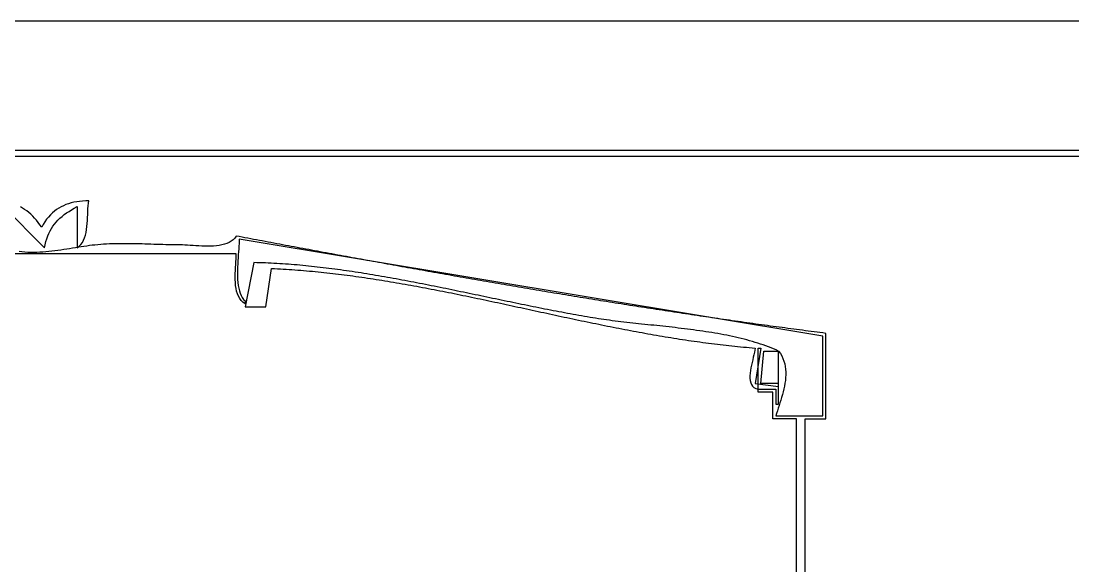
# Model space of a CAD drawing. Header units: metres. Extents: x 0 to 1224, y 0 to 792.
# Drawn here: x 641 to 997.8, y 607 to 792 of the extents above; entities that cross this region are included whole.
import ezdxf

# ---------------------------------------------------------------- set-up
doc = ezdxf.new("R2010")
doc.units = ezdxf.units.M

msp = doc.modelspace()

# ---------------------------------------------------------------- linework, layer by layer
for points in [[(0, 792), (0, 0), (1224, 0), (1224, 792), (0, 792)], [(35, 748), (35, 26), (1171, 26), (1171, 748), (35, 748)], [(37, 746), (37, 29), (1169, 29), (1169, 746), (37, 746)], [(635, 729), (649, 715), (649.1964, 716.0896), (649.4366, 717.1247), (649.7204, 718.108), (650.0476, 719.0422), (650.4179, 719.93), (650.831, 720.7741), (651.2868, 721.5771), (651.7851, 722.3419), (652.3255, 723.0711), (652.9079, 723.7674), (653.532, 724.4335), (654.1976, 725.0721), (654.9046, 725.6859), (655.6525, 726.2777), (656.4413, 726.8501), (657.2706, 727.4058), (658.1404, 727.9475), (659.0502, 728.478), (660, 729), (660, 715), (660.706, 715.5386), (661.3086, 716.1626), (661.8163, 716.8636), (662.2381, 717.6335), (662.5825, 718.4638), (662.8583, 719.3464), (663.0743, 720.273), (663.2392, 721.2352), (663.3617, 722.2249), (663.4506, 723.2337), (663.5147, 724.2534), (663.5625, 725.2756), (663.603, 726.2922), (663.6448, 727.2947), (663.6966, 728.2751), (663.7673, 729.2249), (663.8655, 730.136), (664, 731), (662.9255, 730.9611), (661.8809, 730.8898), (660.8661, 730.7843), (659.8809, 730.6427), (658.9251, 730.4632), (657.9985, 730.2441), (657.101, 729.9834), (656.2324, 729.6795), (655.3925, 729.3306), (654.5811, 728.9347), (653.7982, 728.4901), (653.0434, 727.995), (652.3167, 727.4477), (651.6178, 726.8462), (650.9466, 726.1888), (650.3029, 725.4737), (649.6866, 724.699), (649.0974, 723.8631), (648.5353, 722.964), (648, 722), (647.429, 722.8414), (646.8381, 723.6394), (646.2282, 724.3942), (645.6001, 725.106), (644.955, 725.775), (644.2938, 726.4013), (643.6175, 726.985), (642.927, 727.5265), (642.2234, 728.0257), (641.5075, 728.4831), (640.7805, 728.8986)], [(715, 718), (714.9879, 717.2593), (714.9548, 716.4523), (714.9047, 715.5864), (714.8422, 714.6686), (714.7714, 713.7063), (714.6967, 712.7066), (714.6223, 711.6768), (714.5527, 710.6242), (714.492, 709.5558), (714.4447, 708.479), (714.4149, 707.401), (714.4071, 706.329), (714.4255, 705.2702), (714.4745, 704.2319), (714.5583, 703.2212), (714.6812, 702.2455), (714.8476, 701.3119), (715.0618, 700.4277), (715.328, 699.6001), (715.6507, 698.8363), (716.034, 698.1435), (716.4823, 697.529), (717, 697), (717, 696), (716.2872, 696.5416), (715.6786, 697.1663), (715.1667, 697.8665), (714.744, 698.6342), (714.4029, 699.4619), (714.136, 700.3417), (713.9358, 701.2659), (713.7947, 702.2268), (713.7052, 703.2166), (713.6599, 704.2275), (713.6512, 705.2518), (713.6716, 706.2819), (713.7137, 707.3098), (713.7699, 708.3279), (713.8327, 709.3284), (713.8946, 710.3037), (713.9481, 711.2458), (713.9857, 712.1472), (714, 713), (552, 713)], [(907, 572), (907, 657), (914, 657), (914, 686), (913.0098, 686.126), (912.0196, 686.2526), (911.0292, 686.3797), (910.0388, 686.5073), (909.0483, 686.6355), (908.0578, 686.7642), (907.0671, 686.8933), (906.0763, 687.0231), (905.0855, 687.1533), (904.0946, 687.284), (903.1036, 687.4152), (902.1126, 687.547), (901.1214, 687.6792), (900.1302, 687.812), (899.139, 687.9452), (898.1476, 688.079), (897.1562, 688.2132), (896.1647, 688.3479), (895.1731, 688.4832), (894.1815, 688.6189), (893.1898, 688.7551), (892.1981, 688.8917), (891.2063, 689.0289), (890.2144, 689.1665), (889.2225, 689.3046), (888.2305, 689.4432), (887.2385, 689.5822), (886.2464, 689.7217), (885.2542, 689.8617), (884.262, 690.0022), (883.2698, 690.1431), (882.2775, 690.2844), (881.2851, 690.4263), (880.2927, 690.5685), (879.3003, 690.7112), (878.3078, 690.8544), (877.3153, 690.998), (876.3227, 691.1421), (875.3301, 691.2866), (874.3375, 691.4315), (873.3448, 691.5769), (872.3521, 691.7227), (871.3594, 691.869), (870.3666, 692.0156), (869.3738, 692.1627), (868.3809, 692.3103), (867.388, 692.4582), (866.3951, 692.6066), (865.4022, 692.7554), (864.4093, 692.9046), (863.4163, 693.0542), (862.4233, 693.2042), (861.4303, 693.3547), (860.4372, 693.5055), (859.4442, 693.6568), (858.4511, 693.8084), (857.458, 693.9605), (856.4649, 694.1129), (855.4718, 694.2657), (854.4787, 694.419), (853.4856, 694.5726), (852.4924, 694.7266), (851.4993, 694.881), (850.5061, 695.0358), (849.5129, 695.1909), (848.5198, 695.3464), (847.5266, 695.5023), (846.5335, 695.6586), (845.5403, 695.8153), (844.5471, 695.9723), (843.554, 696.1297), (842.5608, 696.2874), (841.5677, 696.4455), (840.5745, 696.604), (839.5814, 696.7628), (838.5883, 696.922), (837.5952, 697.0815), (836.6021, 697.2414), (835.609, 697.4016), (834.6159, 697.5622), (833.6229, 697.7231), (832.6298, 697.8843), (831.6368, 698.0459), (830.6438, 698.2079), (829.6509, 698.3701), (828.6579, 698.5327), (827.665, 698.6956), (826.6721, 698.8588), (825.6793, 699.0224), (824.6864, 699.1863), (823.6936, 699.3505), (822.7009, 699.515), (821.7081, 699.6798), (820.7154, 699.845), (819.7228, 700.0104), (818.7301, 700.1762), (817.7375, 700.3422), (816.745, 700.5086), (815.7525, 700.6753), (814.76, 700.8422), (813.7676, 701.0095), (812.7752, 701.177), (811.7829, 701.3449), (810.7906, 701.513), (809.7984, 701.6814), (808.8062, 701.8501), (807.8141, 702.019), (806.822, 702.1883), (805.83, 702.3578), (804.838, 702.5276), (803.8461, 702.6977), (802.8543, 702.868), (801.8625, 703.0386), (800.8708, 703.2095), (799.8791, 703.3806), (798.8875, 703.552), (797.896, 703.7236), (796.9045, 703.8955), (795.9131, 704.0677), (794.9218, 704.2401), (793.9305, 704.4127), (792.9394, 704.5856), (791.9483, 704.7588), (790.9572, 704.9321), (789.9663, 705.1058), (788.9754, 705.2796), (787.9846, 705.4537), (786.9939, 705.628), (786.0032, 705.8025), (785.0127, 705.9773), (784.0222, 706.1523), (783.0319, 706.3275), (782.0416, 706.5029), (781.0514, 706.6786), (780.0612, 706.8544), (779.0712, 707.0305), (778.0813, 707.2068), (777.0915, 707.3832), (776.1017, 707.5599), (775.1121, 707.7368), (774.1225, 707.9139), (773.1331, 708.0912), (772.1437, 708.2687), (771.1545, 708.4464), (770.1654, 708.6242), (769.1763, 708.8023), (768.1874, 708.9805), (767.1986, 709.159), (766.2099, 709.3376), (765.2213, 709.5163), (764.2328, 709.6953), (763.2444, 709.8744), (762.2562, 710.0537), (761.268, 710.2332), (760.28, 710.4128), (759.2921, 710.5926), (758.3043, 710.7726), (757.3166, 710.9527), (756.3291, 711.133), (755.3417, 711.3134), (754.3544, 711.494), (753.3672, 711.6748), (752.3802, 711.8557), (751.3933, 712.0367), (750.4065, 712.2179), (749.4198, 712.3992), (748.4333, 712.5806), (747.4469, 712.7622), (746.4607, 712.9439), (745.4746, 713.1258), (744.4886, 713.3078), (743.5028, 713.4899), (742.5171, 713.6721), (741.5316, 713.8544), (740.5462, 714.0369), (739.5609, 714.2195), (738.5758, 714.4022), (737.5909, 714.585), (736.6061, 714.7679), (735.6214, 714.951), (734.6369, 715.1341), (733.6526, 715.3173), (732.6684, 715.5007), (731.6843, 715.6841), (730.7004, 715.8676), (729.7167, 716.0513), (728.7332, 716.235), (727.7498, 716.4188), (726.7665, 716.6027), (725.7835, 716.7866), (724.8006, 716.9707), (723.8178, 717.1548), (722.8353, 717.339), (721.8529, 717.5233), (720.8706, 717.7077), (719.8886, 717.8921), (718.9067, 718.0766), (717.925, 718.2611), (716.9435, 718.4458), (715.9621, 718.6304), (714.9809, 718.8152), (714, 719), (713.5059, 718.3458), (712.9335, 717.7761), (712.2891, 717.2856), (711.5792, 716.8691), (710.8103, 716.5212), (709.9889, 716.2367), (709.1215, 716.0102), (708.2146, 715.8366), (707.2746, 715.7106), (706.3081, 715.6268), (705.3215, 715.5801), (704.3213, 715.565), (703.3141, 715.5765), (702.3062, 715.6091), (701.3042, 715.6576), (700.3146, 715.7168), (699.3439, 715.7814), (698.3984, 715.846), (697.4849, 715.9054), (696.6096, 715.9544), (695.7791, 715.9877), (695, 716), (694.0203, 716.0033), (693.0365, 716.0129), (692.049, 716.0279), (691.0581, 716.0477), (690.064, 716.0716), (689.0671, 716.0988), (688.0677, 716.1286), (687.0661, 716.1603), (686.0625, 716.1932), (685.0573, 716.2264), (684.0509, 716.2594), (683.0434, 716.2914), (682.0353, 716.3217), (681.0268, 716.3495), (680.0182, 716.3741), (679.0098, 716.3948), (678.002, 716.4109), (676.9951, 716.4217), (675.9893, 716.4264), (674.9849, 716.4243), (673.9824, 716.4147), (672.9819, 716.3968), (671.9838, 716.3701), (670.9883, 716.3336), (669.9959, 716.2867), (669.0068, 716.2287), (668.0213, 716.1589), (667.0397, 716.0765), (666.0623, 715.9808), (665.0895, 715.8711)], [(904, 572), (904, 657), (896, 657), (896, 666), (891, 666), (891, 667), (897, 667), (897, 662), (898, 662), (898, 680), (898.5729, 679.1725), (899.0587, 678.3231), (899.462, 677.4537), (899.7872, 676.5663), (900.0391, 675.6627), (900.2222, 674.745), (900.3411, 673.815), (900.4004, 672.8746), (900.4048, 671.9259), (900.3588, 670.9707), (900.2669, 670.0109), (900.134, 669.0486), (899.9644, 668.0856), (899.7628, 667.1238), (899.5339, 666.1652), (899.2821, 665.2117), (899.0122, 664.2653), (898.7287, 663.3279), (898.4362, 662.4013), (898.1394, 661.4876), (897.8427, 660.5887), (897.5508, 659.7065), (897.2684, 658.843), (897, 658), (913, 658), (913, 685), (715, 718)], [(665.0894, 715.8711), (664.1853, 715.7565), (663.2657, 715.63), (662.3318, 715.4935), (661.3846, 715.3489), (660.4253, 715.1979), (659.4548, 715.0425), (658.4742, 714.8845), (657.4847, 714.7259), (656.4874, 714.5684), (655.4832, 714.4139), (654.4733, 714.2644), (653.4588, 714.1217), (652.4408, 713.9876), (651.4202, 713.864), (650.3983, 713.7528), (649.3761, 713.6559), (648.3547, 713.5751), (647.3351, 713.5123), (646.3185, 713.4693), (645.3059, 713.4481), (644.2984, 713.4505), (643.297, 713.4783), (642.303, 713.5335), (641.3173, 713.6179), (640.341, 713.7333)], [(720, 710), (717, 695), (724, 695), (726, 708), (726.9879, 707.9556), (727.9758, 707.9075), (728.9634, 707.8555), (729.9508, 707.7999), (730.9381, 707.7406), (731.9251, 707.6776), (732.912, 707.6111), (733.8988, 707.541), (734.8853, 707.4674), (735.8717, 707.3904), (736.8579, 707.3099), (737.8439, 707.226), (738.8298, 707.1389), (739.8155, 707.0484), (740.801, 706.9547), (741.7864, 706.8578), (742.7716, 706.7577), (743.7567, 706.6545), (744.7416, 706.5483), (745.7264, 706.439), (746.711, 706.3268), (747.6955, 706.2116), (748.6798, 706.0935), (749.664, 705.9726), (750.6481, 705.8488), (751.632, 705.7223), (752.6158, 705.5931), (753.5994, 705.4612), (754.5829, 705.3266), (755.5663, 705.1895), (756.5496, 705.0498), (757.5327, 704.9077), (758.5157, 704.763), (759.4986, 704.616), (760.4814, 704.4666), (761.464, 704.3148), (762.4465, 704.1608), (763.429, 704.0045), (764.4113, 703.846), (765.3935, 703.6854), (766.3756, 703.5226), (767.3576, 703.3578), (768.3395, 703.191), (769.3213, 703.0222), (770.303, 702.8515), (771.2846, 702.6788), (772.2661, 702.5043), (773.2475, 702.328), (774.2288, 702.15), (775.2101, 701.9702), (776.1912, 701.7887), (777.1723, 701.6057), (778.1533, 701.421), (779.1342, 701.2348), (780.1151, 701.0471), (781.0958, 700.8579), (782.0765, 700.6673), (783.0571, 700.4753), (784.0377, 700.2821), (785.0182, 700.0875), (785.9986, 699.8917), (786.979, 699.6947), (787.9593, 699.4965), (788.9396, 699.2973), (789.9198, 699.0969), (790.8999, 698.8956), (791.88, 698.6933), (792.86, 698.49), (793.84, 698.2859), (794.82, 698.0809), (795.7999, 697.875), (796.7798, 697.6685), (797.7596, 697.4612), (798.7394, 697.2532), (799.7192, 697.0447), (800.6989, 696.8355), (801.6786, 696.6258), (802.6583, 696.4156), (803.638, 696.2049), (804.6176, 695.9938), (805.5972, 695.7824), (806.5768, 695.5706), (807.5564, 695.3585), (808.5359, 695.1463), (809.5155, 694.9338), (810.495, 694.7211), (811.4745, 694.5084), (812.4541, 694.2956), (813.4336, 694.0828), (814.4131, 693.87), (815.3926, 693.6572), (816.3722, 693.4446), (817.3517, 693.2321), (818.3312, 693.0199), (819.3108, 692.8078), (820.2903, 692.5961), (821.2699, 692.3847), (822.2495, 692.1736), (823.2291, 691.963), (824.2087, 691.7528), (825.1883, 691.5432), (826.168, 691.334), (827.1477, 691.1255), (828.1274, 690.9176), (829.1072, 690.7104), (830.087, 690.5039), (831.0668, 690.2982), (832.0466, 690.0932), (833.0265, 689.8891), (834.0065, 689.686), (834.9865, 689.4837), (835.9665, 689.2825), (836.9465, 689.0822), (837.9267, 688.8831), (838.9068, 688.685), (839.8871, 688.4881), (840.8674, 688.2924), (841.8477, 688.098), (842.8281, 687.9048), (843.8086, 687.713), (844.7891, 687.5225), (845.7697, 687.3335), (846.7503, 687.1459), (847.7311, 686.9598), (848.7119, 686.7753), (849.6928, 686.5923), (850.6737, 686.411), (851.6548, 686.2314), (852.6359, 686.0535), (853.6171, 685.8774), (854.5984, 685.703), (855.5798, 685.5306), (856.5612, 685.36), (857.5428, 685.1913), (858.5245, 685.0247), (859.5062, 684.8601), (860.4881, 684.6975), (861.47, 684.5371), (862.4521, 684.3788), (863.4342, 684.2227), (864.4165, 684.0689), (865.3989, 683.9173), (866.3813, 683.7681), (867.3639, 683.6213), (868.3467, 683.4769), (869.3295, 683.3349), (870.3124, 683.1955), (871.2955, 683.0586), (872.2787, 682.9243), (873.262, 682.7926), (874.2455, 682.6636), (875.2291, 682.5373), (876.2128, 682.4139), (877.1966, 682.2932), (878.1806, 682.1753), (879.1648, 682.0604), (880.149, 681.9484), (881.1334, 681.8394), (882.118, 681.7334), (883.1027, 681.6306), (884.0876, 681.5308), (885.0726, 681.4341), (886.0577, 681.3407), (887.043, 681.2506), (888.0285, 681.1637), (889.0142, 681.0801), (890, 681), (889.9055, 680.3154), (889.7656, 679.564), (889.5911, 678.7565), (889.3929, 677.9037), (889.182, 677.0163), (888.9692, 676.1052), (888.7654, 675.181), (888.5816, 674.2547), (888.4288, 673.3368), (888.3177, 672.4384), (888.2593, 671.57), (888.2646, 670.7425), (888.3444, 669.9667), (888.5097, 669.2533), (888.7714, 668.6131), (889.1403, 668.0569), (889.6274, 667.5954), (890.2437, 667.2395), (891, 667), (891, 668), (891, 681), (892, 681), (890, 669), (898, 668), (898, 669), (892, 669), (893, 680), (898, 680), (897.1554, 680.3707), (896.2997, 680.7299), (895.4332, 681.0778), (894.5563, 681.4147), (893.6691, 681.7408), (892.7722, 682.0565), (891.8657, 682.3618), (890.95, 682.6572), (890.0255, 682.9429), (889.0925, 683.2191), (888.1512, 683.4861), (887.202, 683.7442), (886.2453, 683.9936), (885.2813, 684.2345), (884.3104, 684.4673), (883.3329, 684.6921), (882.3491, 684.9093), (881.3594, 685.1191), (880.3641, 685.3217), (879.3634, 685.5175), (878.3578, 685.7066), (877.3475, 685.8894), (876.3329, 686.0661), (875.3143, 686.2369), (874.292, 686.4022), (873.2663, 686.5621), (872.2376, 686.717), (871.2062, 686.867), (870.1724, 687.0125), (869.1366, 687.1537), (868.099, 687.2908), (867.0599, 687.4242), (866.0198, 687.5541), (864.9789, 687.6807), (863.9376, 687.8043), (862.8961, 687.9252), (861.8549, 688.0436), (860.8142, 688.1597), (859.7743, 688.2739), (858.7356, 688.3864), (857.6984, 688.4975), (856.663, 688.6073), (855.6297, 688.7162), (854.5989, 688.8245), (853.571, 688.9323), (852.5461, 689.04), (851.5246, 689.1478), (850.507, 689.2559), (849.4934, 689.3647), (848.4842, 689.4744), (847.4797, 689.5852), (846.4804, 689.6974), (845.4863, 689.8112), (844.498, 689.927), (843.5158, 690.0449), (842.5398, 690.1653), (841.5706, 690.2883), (840.6083, 690.4143), (839.6534, 690.5436), (838.7061, 690.6763), (837.7668, 690.8127), (836.8358, 690.9531), (835.9134, 691.0977), (835, 691.2469)], [(835, 691.2468), (834.0443, 691.4071), (833.0875, 691.5699), (832.1295, 691.735), (831.1703, 691.9023), (830.21, 692.0718), (829.2486, 692.2434), (828.286, 692.4171), (827.3224, 692.5928), (826.3577, 692.7705), (825.392, 692.95), (824.4253, 693.1313), (823.4575, 693.3144), (822.4888, 693.4992), (821.519, 693.6856), (820.5484, 693.8736), (819.5768, 694.0631), (818.6043, 694.254), (817.6309, 694.4463), (816.6566, 694.64), (815.6814, 694.8349), (814.7055, 695.031), (813.7287, 695.2282), (812.7511, 695.4265), (811.7727, 695.6258), (810.7936, 695.8261), (809.8137, 696.0272), (808.8331, 696.2292), (807.8518, 696.4319), (806.8698, 696.6354), (805.8872, 696.8394), (804.9039, 697.0441), (803.92, 697.2493), (802.9354, 697.4549), (801.9503, 697.6609), (800.9646, 697.8672), (799.9783, 698.0738), (798.9916, 698.2807), (798.0043, 698.4876), (797.0165, 698.6946), (796.0282, 698.9017), (795.0395, 699.1087), (794.0503, 699.3156), (793.0607, 699.5224), (792.0707, 699.7289), (791.0804, 699.9351), (790.0896, 700.141), (789.0986, 700.3464), (788.1072, 700.5514), (787.1154, 700.7558), (786.1235, 700.9597), (785.1312, 701.1628), (784.1387, 701.3653), (783.1459, 701.5669), (782.153, 701.7677), (781.1599, 701.9676), (780.1665, 702.1666), (779.1731, 702.3645), (778.1795, 702.5613), (777.1857, 702.7569), (776.1919, 702.9513), (775.198, 703.1444), (774.2041, 703.3362), (773.2101, 703.5266), (772.2161, 703.7155), (771.222, 703.9029), (770.228, 704.0887), (769.2341, 704.2728), (768.2401, 704.4553), (767.2463, 704.6359), (766.2526, 704.8147), (765.2589, 704.9916), (764.2654, 705.1665), (763.2721, 705.3394), (762.2789, 705.5102), (761.2859, 705.6789), (760.2931, 705.8454), (759.3005, 706.0095), (758.3082, 706.1714), (757.3161, 706.3308), (756.3243, 706.4878), (755.3328, 706.6423), (754.3417, 706.7942), (753.3509, 706.9434), (752.3604, 707.0899), (751.3703, 707.2337), (750.3806, 707.3746), (749.3913, 707.5126), (748.4025, 707.6477), (747.4141, 707.7797), (746.4262, 707.9087), (745.4388, 708.0345), (744.4518, 708.1571), (743.4654, 708.2765), (742.4796, 708.3925), (741.4943, 708.5052), (740.5096, 708.6143), (739.5255, 708.72), (738.5421, 708.8221), (737.5593, 708.9206), (736.5771, 709.0153), (735.5956, 709.1063), (734.6148, 709.1935), (733.6348, 709.2768), (732.6555, 709.3561), (731.6769, 709.4314), (730.6991, 709.5027), (729.7221, 709.5698), (728.7459, 709.6327), (727.7706, 709.6914), (726.7961, 709.7457), (725.8224, 709.7957), (724.8497, 709.8412), (723.8778, 709.8822), (722.9069, 709.9186), (721.937, 709.9505), (720.968, 709.9776), (720, 710)]]:
    msp.add_lwpolyline(points)

doc.saveas('drawing.dxf')
